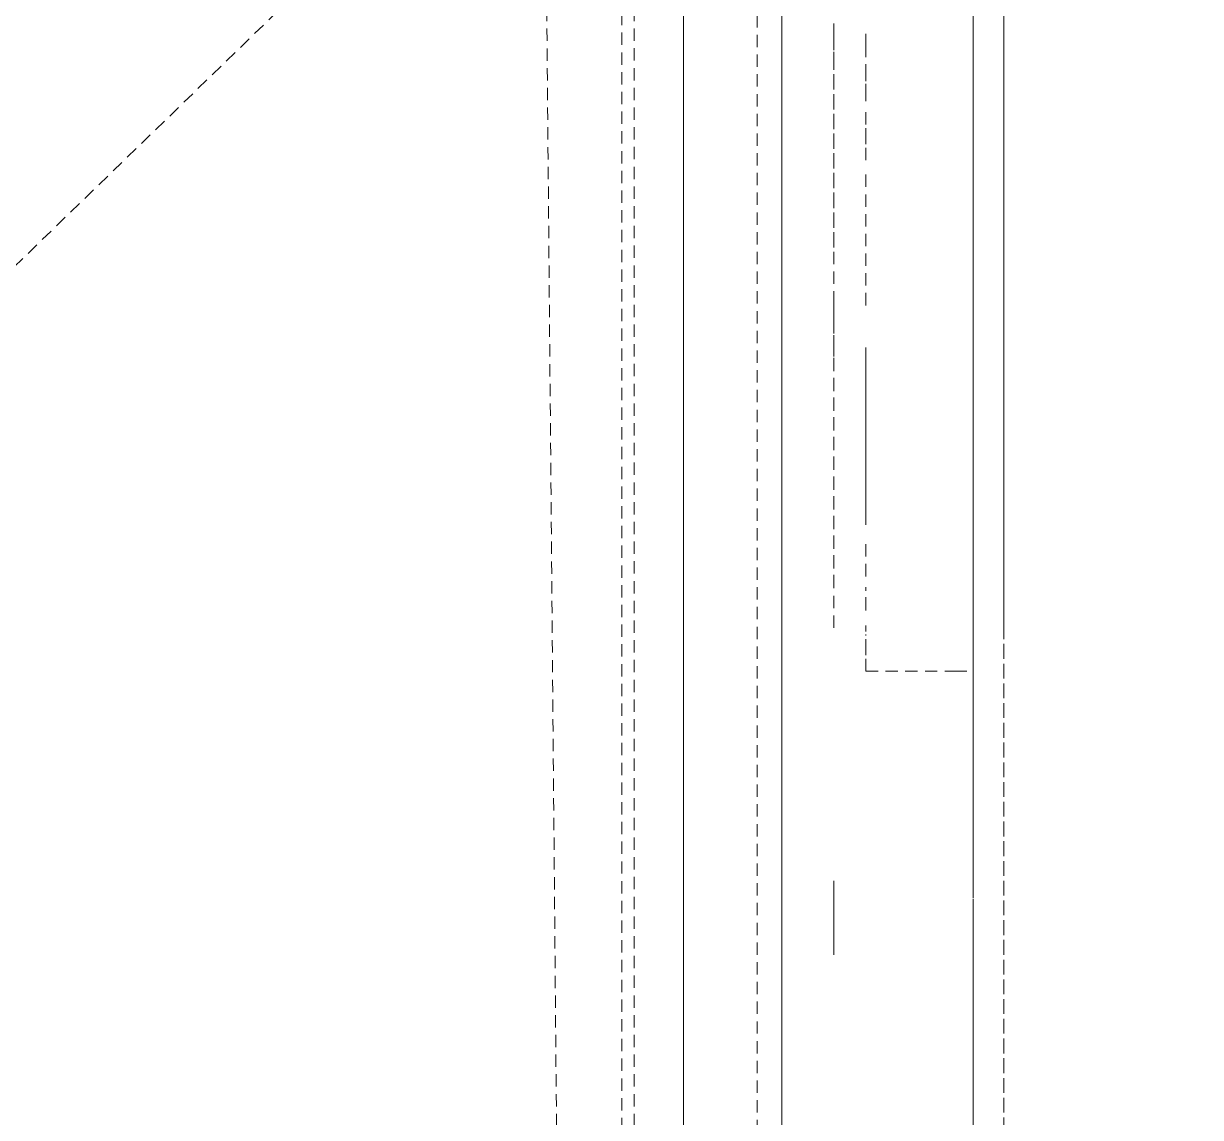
# Model space of a CAD drawing. Header units: millimetres. Extents: x -10915 to 60194, y -32941 to 46712.
# Drawn here: x 8043.6 to 8139, y 8924.4 to 9013.2 of the extents above; entities that cross this region are included whole.
import ezdxf

# ---------------------------------------------------------------- set-up
doc = ezdxf.new("R2010")
doc.units = ezdxf.units.MM
doc.linetypes.add('200_ШТРИХ_ш1п0_6_', pattern=[1.6, 1, -0.6])
doc.layers.add('Перекрытие штриховка', color=7, linetype='Continuous', lineweight=18)
doc.layers.add('Сантехника', color=7, linetype='Continuous', lineweight=18)

# ---------------------------------------------------------------- blocks, each defined once
blk = doc.blocks.new('Reece_Tap_Wolfen_Drinking-Fountain - 10 L_Stainless Steel-V82-План полов 2-го этажа')
at = {"layer": 'Сантехника', "linetype": '200_ШТРИХ_ш1п0_6_'}
for p, q in [((134, 155), (-134, 155)), ((-113.375, 124), (91.412, 124)), ((-94.499, 117.742), (91.412, 119.359)), ((61.945, -43.632), (-94.499, 117.742))]:
    blk.add_line(p, q, dxfattribs=at)
at = {"layer": 'Сантехника', "color": 251, "linetype": '200_ШТРИХ_ш1п0_6_', "true_color": 0x666666}
for p, q in [((-110, 155), (110, 155)), ((110, 155), (-110, 155)), ((120, 137), (-120, 137)), ((91.412, 129), (-113.375, 129)), ((-113.375, 129), (91.412, 129)), ((-104.106, 125), (91.412, 125)), ((-104.106, 125), (91.412, 125))]:
    blk.add_line(p, q, dxfattribs=at)
at = {"layer": 'Сантехника', "color": 253, "linetype": '200_ШТРИХ_ш1п0_6_', "true_color": 0xa3a3a3}
for p, q in [((110, 155), (-110, 155)), ((-110, 152.5), (109.924, 152.5)), ((-54.355, 141.218), (-72.514, 141.218)), ((-71.679, 141.218), (-72.514, 141.218)), ((-69.232, 141.218), (-71.679, 141.218)), ((-49.801, 141.218), (-69.232, 141.218)), ((-49.801, 141.218), (-54.355, 141.218)), ((-50.429, 141.218), (-50.514, 141.218)), ((-50.429, 141.218), (-50.514, 141.218)), ((-49.264, 141.218), (-50.429, 141.218)), ((-49.782, 141.218), (-50.429, 141.218)), ((-49.264, 141.218), (-49.782, 141.218)), ((-47.367, 141.218), (-49.264, 141.218)), ((-48.661, 141.218), (-49.264, 141.218)), ((-48.014, 141.218), (-48.661, 141.218)), ((-47.367, 141.218), (-48.014, 141.218)), ((-46.246, 141.218), (-47.367, 141.218)), ((-46.246, 141.218), (-47.367, 141.218)), ((-45.514, 141.218), (-46.246, 141.218)), ((-45.599, 141.218), (-46.246, 141.218)), ((-23.514, 141.218), (-46.228, 141.218)), ((-26.796, 141.218), (-46.228, 141.218)), ((-45.514, 141.218), (-45.599, 141.218)), ((-23.514, 141.218), (-26.796, 141.218)), ((-120, 137), (120, 137)), ((120, 137), (-120, 137)), ((-134, 135), (134, 135)), ((-134, 135), (134, 135))]:
    blk.add_line(p, q, dxfattribs=at)
at = {"layer": 'Сантехника', "color": 253, "lineweight": 9, "true_color": 0xa3a3a3}
for p, q in [((-23.514, 155), (-72.514, 155)), ((-71.679, 155), (-72.514, 155)), ((-23.514, 155), (-24.349, 155))]:
    blk.add_line(p, q, dxfattribs=at)
at = {"layer": 'Сантехника', "color": 9, "lineweight": 9, "true_color": 0xc7c7c7}
for p, q in [((-65.338, 155), (-71.679, 155)), ((-67.014, 155), (-66.367, 155)), ((-67.014, 155), (-66.367, 155)), ((-64.469, 155), (-31.56, 155)), ((-64.469, 155), (-61.449, 155)), ((-61.449, 155), (-52.932, 155)), ((-52.932, 155), (-48.014, 155)), ((-48.014, 155), (-31.56, 155)), ((-24.349, 155), (-30.69, 155)), ((-29.661, 155), (-29.014, 155)), ((-29.661, 155), (-29.014, 155)), ((-72.514, 152.5), (-71.679, 152.5)), ((-72.514, 152.5), (-71.679, 152.5)), ((-71.679, 152.5), (-60.264, 152.5)), ((-60.264, 152.5), (-49.801, 152.5)), ((-46.228, 152.5), (-41.673, 152.5)), ((-41.673, 152.5), (-35.764, 152.5)), ((-35.764, 152.5), (-24.349, 152.5)), ((-24.349, 152.5), (-23.514, 152.5)), ((-24.349, 152.5), (-23.514, 152.5))]:
    blk.add_line(p, q, dxfattribs=at)
at = {"layer": 'Сантехника', "color": 254, "lineweight": 9, "true_color": 0xdddddd}
for p, q in [((-60.264, 155), (-64.544, 155)), ((-58.091, 155), (-60.264, 155)), ((-35.764, 155), (-57.594, 155)), ((-31.484, 155), (-35.764, 155)), ((-71.679, 152.5), (-65.338, 152.5)), ((-66.367, 152.5), (-67.014, 152.5)), ((-66.367, 152.5), (-67.014, 152.5)), ((-52.932, 152.5), (-64.469, 152.5)), ((-49.8, 152.5), (-64.469, 152.5)), ((-49.8, 152.5), (-52.932, 152.5)), ((-43.097, 152.5), (-46.229, 152.5)), ((-31.56, 152.5), (-46.229, 152.5)), ((-38.514, 152.5), (-43.097, 152.5)), ((-31.56, 152.5), (-38.514, 152.5)), ((-30.69, 152.5), (-26.796, 152.5)), ((-29.014, 152.5), (-29.661, 152.5)), ((-29.014, 152.5), (-29.661, 152.5)), ((-26.796, 152.5), (-24.349, 152.5))]:
    blk.add_line(p, q, dxfattribs=at)
at = {"layer": 'Сантехника', "color": 9, "linetype": '200_ШТРИХ_ш1п0_6_', "true_color": 0xc7c7c7}
for p, q in [((-72.514, 152.5), (-71.679, 152.5)), ((-72.514, 152.5), (-69.232, 152.5)), ((-69.232, 152.5), (-49.801, 152.5)), ((-50.514, 152.5), (-45.514, 152.5)), ((-50.514, 152.5), (-50.179, 152.5)), ((-50.179, 152.5), (-45.514, 152.5)), ((-46.228, 152.5), (-41.673, 152.5)), ((-41.673, 152.5), (-35.764, 152.5)), ((-35.764, 152.5), (-23.514, 152.5)), ((-24.349, 152.5), (-23.514, 152.5)), ((109.924, 152.5), (-23.514, 152.5)), ((-23.514, 152.5), (109.924, 152.5)), ((-20, 143.804), (-20, 150.969)), ((-20, 143.804), (-23.705, 143.804)), ((-20, 143.804), (-22.979, 143.804)), ((-50.429, 141.218), (-50.514, 141.218)), ((-49.782, 141.218), (-50.514, 141.218)), ((-50.179, 141.218), (-50.429, 141.218)), ((-49.782, 141.218), (-50.179, 141.218)), ((-45.599, 141.218), (-46.246, 141.218)), ((-45.599, 141.218), (-46.246, 141.218)), ((-45.514, 141.218), (-45.599, 141.218)), ((-45.514, 141.218), (-45.599, 141.218)), ((-2.598, 141.218), (-3, 141.218)), ((2.121, 141.218), (-3, 141.218)), ((-2.121, 141.218), (-2.598, 141.218)), ((-1.5, 141.218), (-2.121, 141.218)), ((3, 141.218), (-1.5, 141.218)), ((3, 141.218), (2.121, 141.218)), ((-120, 137), (120, 137)), ((120, 137), (-120, 137))]:
    blk.add_line(p, q, dxfattribs=at)
at = {"layer": 'Сантехника', "color": 254, "linetype": '200_ШТРИХ_ш1п0_6_', "true_color": 0xeaeaea}
for p, q in [((-65.338, 152.5), (-71.679, 152.5)), ((-71.679, 152.5), (-65.338, 152.5)), ((-64.544, 152.5), (-60.264, 152.5)), ((-60.264, 152.5), (-58.091, 152.5)), ((-57.594, 152.5), (-54.355, 152.5)), ((-54.355, 152.5), (-49.801, 152.5)), ((-46.228, 152.5), (-31.484, 152.5)), ((-24.349, 152.5), (-30.69, 152.5)), ((-30.69, 152.5), (-24.349, 152.5)), ((-23.514, 152.5), (-20, 152.5)), ((-22.979, 152.5), (-20, 152.5)), ((-2.121, 152.5), (-20, 152.5)), ((-20, 151), (-20, 152.321)), ((20, 152.5), (2.121, 152.5)), ((-20, 143.804), (-20, 150.969)), ((-71.679, 143.804), (-69.793, 143.804)), ((-69.793, 143.804), (-71.679, 143.804)), ((-69.232, 143.804), (-66.231, 143.804)), ((-66.231, 143.804), (-69.232, 143.804)), ((-65.338, 143.804), (-61.427, 143.804)), ((-61.427, 143.804), (-65.338, 143.804)), ((-60.264, 143.804), (-49.663, 143.804)), ((-49.663, 143.804), (-60.264, 143.804)), ((-46.246, 143.804), (-31.853, 143.804)), ((-31.853, 143.804), (-46.246, 143.804)), ((-27.689, 143.804), (-30.69, 143.804)), ((-27.684, 143.804), (-29.629, 143.804)), ((-24.91, 143.804), (-26.796, 143.804)), ((-25.004, 143.804), (-26.783, 143.804)), ((-20, 143.804), (-23.705, 143.804)), ((-20, 143.804), (-22.979, 143.804)), ((-120, 137), (120, 137)), ((-120, 137), (120, 137))]:
    blk.add_line(p, q, dxfattribs=at)
at = {"layer": 'Сантехника', "color": 7, "linetype": '200_ШТРИХ_ш1п0_6_', "true_color": 0xfdfdfd}
for p, q in [((-65.338, 152.5), (-71.679, 152.5)), ((-71.679, 152.5), (-65.338, 152.5)), ((-65.338, 152.5), (-71.679, 152.5)), ((-71.679, 152.5), (-65.338, 152.5)), ((-65.338, 152.5), (-71.679, 152.5)), ((-71.679, 152.5), (-65.338, 152.5)), ((-65.338, 152.5), (-71.679, 152.5)), ((-71.679, 152.5), (-65.338, 152.5)), ((-65.338, 152.5), (-71.679, 152.5)), ((-71.679, 152.5), (-65.338, 152.5)), ((-65.338, 152.5), (-71.679, 152.5)), ((-71.679, 152.5), (-65.338, 152.5)), ((-65.338, 152.5), (-71.679, 152.5)), ((-71.679, 152.5), (-65.338, 152.5)), ((-65.338, 152.5), (-71.679, 152.5)), ((-71.679, 152.5), (-65.338, 152.5)), ((-65.338, 152.5), (-71.679, 152.5)), ((-71.679, 152.5), (-65.338, 152.5)), ((-65.338, 152.5), (-71.679, 152.5)), ((-71.679, 152.5), (-65.338, 152.5)), ((-65.338, 152.5), (-71.679, 152.5)), ((-71.679, 152.5), (-65.338, 152.5)), ((-65.338, 152.5), (-71.679, 152.5)), ((-71.679, 152.5), (-65.338, 152.5)), ((-65.338, 152.5), (-71.679, 152.5)), ((-71.679, 152.5), (-65.338, 152.5)), ((-65.338, 152.5), (-71.679, 152.5)), ((-71.679, 152.5), (-65.338, 152.5)), ((-65.338, 152.5), (-71.679, 152.5)), ((-71.679, 152.5), (-65.338, 152.5)), ((-65.338, 152.5), (-71.679, 152.5)), ((-71.679, 152.5), (-65.338, 152.5)), ((-65.338, 152.5), (-71.679, 152.5)), ((-71.679, 152.5), (-65.338, 152.5)), ((-65.338, 152.5), (-71.679, 152.5)), ((-71.679, 152.5), (-65.338, 152.5)), ((-65.338, 152.5), (-71.679, 152.5)), ((-71.679, 152.5), (-65.338, 152.5)), ((-65.338, 152.5), (-71.679, 152.5)), ((-71.679, 152.5), (-65.338, 152.5)), ((-65.338, 152.5), (-71.679, 152.5)), ((-71.679, 152.5), (-65.338, 152.5)), ((-65.338, 152.5), (-71.679, 152.5)), ((-58.014, 152.5), (-64.469, 152.5)), ((-64.469, 152.5), (-58.014, 152.5)), ((-58.014, 152.5), (-64.469, 152.5)), ((-64.469, 152.5), (-58.014, 152.5)), ((-58.014, 152.5), (-64.469, 152.5)), ((-64.469, 152.5), (-58.014, 152.5)), ((-58.014, 152.5), (-64.469, 152.5)), ((-64.469, 152.5), (-58.014, 152.5)), ((-58.014, 152.5), (-64.469, 152.5)), ((-64.469, 152.5), (-58.014, 152.5)), ((-58.014, 152.5), (-64.469, 152.5)), ((-64.469, 152.5), (-58.014, 152.5)), ((-58.014, 152.5), (-64.469, 152.5)), ((-64.469, 152.5), (-58.014, 152.5)), ((-58.014, 152.5), (-64.469, 152.5)), ((-64.469, 152.5), (-58.014, 152.5)), ((-58.014, 152.5), (-64.469, 152.5)), ((-64.469, 152.5), (-58.014, 152.5)), ((-58.014, 152.5), (-64.469, 152.5)), ((-64.469, 152.5), (-58.014, 152.5)), ((-58.014, 152.5), (-64.469, 152.5)), ((-64.469, 152.5), (-58.014, 152.5)), ((-58.014, 152.5), (-64.469, 152.5)), ((-64.469, 152.5), (-58.014, 152.5)), ((-58.014, 152.5), (-64.469, 152.5)), ((-64.469, 152.5), (-58.014, 152.5)), ((-58.014, 152.5), (-64.469, 152.5)), ((-64.469, 152.5), (-58.014, 152.5)), ((-58.014, 152.5), (-64.469, 152.5)), ((-64.469, 152.5), (-58.014, 152.5)), ((-58.014, 152.5), (-64.469, 152.5)), ((-64.469, 152.5), (-58.014, 152.5)), ((-58.014, 152.5), (-64.469, 152.5)), ((-64.469, 152.5), (-58.014, 152.5)), ((-58.014, 152.5), (-64.469, 152.5)), ((-64.469, 152.5), (-58.014, 152.5)), ((-58.014, 152.5), (-64.469, 152.5)), ((-64.469, 152.5), (-58.014, 152.5)), ((-58.014, 152.5), (-64.469, 152.5)), ((-64.469, 152.5), (-58.014, 152.5)), ((-58.014, 152.5), (-64.469, 152.5)), ((-64.469, 152.5), (-58.014, 152.5)), ((-58.014, 152.5), (-64.469, 152.5)), ((-64.469, 152.5), (-58.014, 152.5)), ((-58.014, 152.5), (-64.469, 152.5)), ((-49.782, 152.5), (-57.514, 152.5)), ((-57.514, 152.5), (-49.782, 152.5)), ((-49.782, 152.5), (-57.514, 152.5)), ((-57.514, 152.5), (-49.782, 152.5)), ((-49.782, 152.5), (-57.514, 152.5)), ((-57.514, 152.5), (-49.782, 152.5)), ((-49.782, 152.5), (-57.514, 152.5)), ((-57.514, 152.5), (-49.782, 152.5)), ((-49.782, 152.5), (-57.514, 152.5)), ((-57.514, 152.5), (-49.782, 152.5)), ((-49.782, 152.5), (-57.514, 152.5)), ((-57.514, 152.5), (-49.782, 152.5)), ((-49.782, 152.5), (-57.514, 152.5)), ((-57.514, 152.5), (-49.782, 152.5)), ((-49.782, 152.5), (-57.514, 152.5)), ((-57.514, 152.5), (-49.782, 152.5)), ((-49.782, 152.5), (-57.514, 152.5)), ((-57.514, 152.5), (-49.782, 152.5)), ((-49.782, 152.5), (-57.514, 152.5)), ((-57.514, 152.5), (-49.782, 152.5)), ((-49.782, 152.5), (-57.514, 152.5)), ((-57.514, 152.5), (-49.782, 152.5)), ((-49.782, 152.5), (-57.514, 152.5)), ((-57.514, 152.5), (-49.782, 152.5)), ((-49.782, 152.5), (-57.514, 152.5)), ((-57.514, 152.5), (-49.782, 152.5)), ((-49.782, 152.5), (-57.514, 152.5)), ((-57.514, 152.5), (-49.782, 152.5)), ((-49.782, 152.5), (-57.514, 152.5)), ((-57.514, 152.5), (-49.782, 152.5)), ((-49.782, 152.5), (-57.514, 152.5)), ((-57.514, 152.5), (-49.782, 152.5)), ((-49.782, 152.5), (-57.514, 152.5)), ((-57.514, 152.5), (-49.782, 152.5)), ((-49.782, 152.5), (-57.514, 152.5)), ((-57.514, 152.5), (-49.782, 152.5)), ((-49.782, 152.5), (-57.514, 152.5)), ((-57.514, 152.5), (-49.782, 152.5)), ((-49.782, 152.5), (-57.514, 152.5)), ((-57.514, 152.5), (-49.782, 152.5)), ((-49.782, 152.5), (-57.514, 152.5)), ((-57.514, 152.5), (-49.782, 152.5)), ((-49.782, 152.5), (-57.514, 152.5)), ((-57.514, 152.5), (-49.782, 152.5)), ((-49.782, 152.5), (-57.514, 152.5)), ((-31.56, 152.5), (-46.246, 152.5)), ((-46.246, 152.5), (-31.56, 152.5)), ((-31.56, 152.5), (-46.246, 152.5)), ((-46.246, 152.5), (-31.56, 152.5)), ((-31.56, 152.5), (-46.246, 152.5)), ((-46.246, 152.5), (-31.56, 152.5)), ((-31.56, 152.5), (-46.246, 152.5)), ((-46.246, 152.5), (-31.56, 152.5)), ((-31.56, 152.5), (-46.246, 152.5)), ((-46.246, 152.5), (-31.56, 152.5)), ((-31.56, 152.5), (-46.246, 152.5)), ((-46.246, 152.5), (-31.56, 152.5)), ((-31.56, 152.5), (-46.246, 152.5)), ((-46.246, 152.5), (-31.56, 152.5)), ((-31.56, 152.5), (-46.246, 152.5)), ((-46.246, 152.5), (-31.56, 152.5)), ((-31.56, 152.5), (-46.246, 152.5)), ((-46.246, 152.5), (-31.56, 152.5)), ((-31.56, 152.5), (-46.246, 152.5)), ((-46.246, 152.5), (-31.56, 152.5)), ((-31.56, 152.5), (-46.246, 152.5)), ((-46.246, 152.5), (-31.56, 152.5)), ((-31.56, 152.5), (-46.246, 152.5)), ((-46.246, 152.5), (-31.56, 152.5)), ((-31.56, 152.5), (-46.246, 152.5)), ((-46.246, 152.5), (-31.56, 152.5)), ((-31.56, 152.5), (-46.246, 152.5)), ((-46.246, 152.5), (-31.56, 152.5)), ((-31.56, 152.5), (-46.246, 152.5)), ((-46.246, 152.5), (-31.56, 152.5)), ((-31.56, 152.5), (-46.246, 152.5)), ((-46.246, 152.5), (-31.56, 152.5)), ((-31.56, 152.5), (-46.246, 152.5)), ((-46.246, 152.5), (-31.56, 152.5)), ((-31.56, 152.5), (-46.246, 152.5)), ((-46.246, 152.5), (-31.56, 152.5)), ((-31.56, 152.5), (-46.246, 152.5)), ((-46.246, 152.5), (-31.56, 152.5)), ((-31.56, 152.5), (-46.246, 152.5)), ((-46.246, 152.5), (-31.56, 152.5)), ((-31.56, 152.5), (-46.246, 152.5)), ((-46.246, 152.5), (-31.56, 152.5)), ((-31.56, 152.5), (-46.246, 152.5)), ((-46.246, 152.5), (-31.56, 152.5)), ((-31.56, 152.5), (-46.246, 152.5)), ((-24.349, 152.5), (-30.69, 152.5)), ((-30.69, 152.5), (-24.349, 152.5)), ((-24.349, 152.5), (-30.69, 152.5)), ((-30.69, 152.5), (-24.349, 152.5)), ((-30.69, 152.5), (-24.349, 152.5)), ((-30.69, 152.5), (-24.349, 152.5)), ((-30.69, 152.5), (-24.349, 152.5)), ((-30.69, 152.5), (-24.349, 152.5)), ((-30.69, 152.5), (-24.349, 152.5)), ((-30.69, 152.5), (-24.349, 152.5)), ((-30.69, 152.5), (-24.349, 152.5)), ((-30.69, 152.5), (-24.349, 152.5)), ((-30.69, 152.5), (-24.349, 152.5)), ((-30.69, 152.5), (-24.349, 152.5)), ((-30.69, 152.5), (-24.349, 152.5)), ((-30.69, 152.5), (-24.349, 152.5)), ((-30.69, 152.5), (-24.349, 152.5)), ((-30.69, 152.5), (-24.349, 152.5)), ((-30.69, 152.5), (-24.349, 152.5)), ((-30.69, 152.5), (-24.349, 152.5)), ((-30.69, 152.5), (-24.349, 152.5)), ((-30.69, 152.5), (-24.349, 152.5)), ((-30.69, 152.5), (-24.349, 152.5)), ((-29.629, 152.5), (-27.258, 152.5)), ((-29.629, 152.5), (-27.258, 152.5)), ((-29.629, 152.5), (-27.258, 152.5)), ((-29.629, 152.5), (-27.258, 152.5)), ((-29.629, 152.5), (-27.258, 152.5)), ((-29.629, 152.5), (-27.258, 152.5)), ((-29.629, 152.5), (-27.258, 152.5)), ((-29.629, 152.5), (-27.258, 152.5)), ((-29.629, 152.5), (-27.258, 152.5)), ((-29.629, 152.5), (-27.258, 152.5)), ((-29.629, 152.5), (-27.258, 152.5)), ((-29.629, 152.5), (-27.258, 152.5)), ((-29.629, 152.5), (-27.258, 152.5)), ((-29.629, 152.5), (-27.258, 152.5)), ((-29.629, 152.5), (-27.258, 152.5)), ((-29.629, 152.5), (-27.258, 152.5)), ((-29.629, 152.5), (-27.258, 152.5)), ((-29.629, 152.5), (-27.258, 152.5)), ((-29.629, 152.5), (-27.258, 152.5)), ((-29.629, 152.5), (-27.258, 152.5)), ((-26.783, 152.5), (-25.004, 152.5)), ((-26.783, 152.5), (-25.004, 152.5)), ((-26.783, 152.5), (-25.004, 152.5)), ((-26.783, 152.5), (-25.004, 152.5)), ((-26.783, 152.5), (-25.004, 152.5)), ((-26.783, 152.5), (-25.004, 152.5)), ((-26.783, 152.5), (-25.004, 152.5)), ((-26.783, 152.5), (-25.004, 152.5)), ((-26.783, 152.5), (-25.004, 152.5)), ((-26.783, 152.5), (-25.004, 152.5)), ((-26.783, 152.5), (-25.004, 152.5)), ((-26.783, 152.5), (-25.004, 152.5)), ((-26.783, 152.5), (-25.004, 152.5)), ((-26.783, 152.5), (-25.004, 152.5)), ((-26.783, 152.5), (-25.004, 152.5)), ((-26.783, 152.5), (-25.004, 152.5)), ((-26.783, 152.5), (-25.004, 152.5)), ((-26.783, 152.5), (-25.004, 152.5)), ((-26.783, 152.5), (-25.004, 152.5)), ((-26.783, 152.5), (-25.004, 152.5)), ((-20, 152.5), (-23.514, 152.5)), ((-23.514, 152.5), (-20, 152.5)), ((-20, 152.5), (-23.514, 152.5)), ((-23.514, 152.5), (-20, 152.5)), ((-23.514, 152.5), (-20, 152.5)), ((-23.514, 152.5), (-20, 152.5)), ((-23.514, 152.5), (-20, 152.5)), ((-23.514, 152.5), (-20, 152.5)), ((-23.514, 152.5), (-20, 152.5)), ((-23.514, 152.5), (-20, 152.5)), ((-23.514, 152.5), (-20, 152.5)), ((-23.514, 152.5), (-20, 152.5)), ((-23.514, 152.5), (-20, 152.5)), ((-23.514, 152.5), (-20, 152.5)), ((-23.514, 152.5), (-20, 152.5)), ((-23.514, 152.5), (-20, 152.5)), ((-23.514, 152.5), (-20, 152.5)), ((-23.514, 152.5), (-20, 152.5)), ((-23.514, 152.5), (-20, 152.5)), ((-23.514, 152.5), (-20, 152.5)), ((-23.514, 152.5), (-20, 152.5)), ((-22.979, 152.5), (-20, 152.5)), ((-22.979, 152.5), (-20, 152.5)), ((-22.979, 152.5), (-20, 152.5)), ((-22.979, 152.5), (-20, 152.5)), ((-22.979, 152.5), (-20, 152.5)), ((-22.979, 152.5), (-20, 152.5)), ((-22.979, 152.5), (-21.283, 152.5)), ((-22.979, 152.5), (-21.283, 152.5)), ((-22.979, 152.5), (-20, 152.5)), ((-22.979, 152.5), (-20, 152.5)), ((-22.979, 152.5), (-20, 152.5)), ((-22.979, 152.5), (-20, 152.5)), ((-22.979, 152.5), (-21.283, 152.5)), ((-22.979, 152.5), (-20, 152.5)), ((-22.979, 152.5), (-20, 152.5)), ((-22.979, 152.5), (-20, 152.5)), ((-22.979, 152.5), (-20, 152.5)), ((-22.979, 152.5), (-21.283, 152.5)), ((-21.283, 152.5), (-20, 152.5)), ((-21.283, 152.5), (-20, 152.5)), ((-21.283, 152.5), (-20, 152.5)), ((-21.283, 152.5), (-20, 152.5)), ((-20, 151), (-20, 152.321)), ((-20, 151), (-20, 152.321)), ((-20, 151), (-20, 152.321)), ((-20, 151), (-20, 152.321)), ((-20, 151), (-20, 152.321)), ((-20, 151), (-20, 152.321)), ((-20, 151), (-20, 152.321)), ((-20, 151), (-20, 152.321)), ((-20, 151), (-20, 152.321)), ((-20, 151), (-20, 152.321)), ((-20, 151), (-20, 152.321)), ((-20, 151), (-20, 152.321)), ((-20, 151), (-20, 152.321)), ((-20, 151), (-20, 152.321)), ((-20, 151), (-20, 152.321)), ((-20, 151), (-20, 152.321)), ((-20, 151), (-20, 152.321)), ((-20, 151), (-20, 152.321)), ((-20, 143.804), (-20, 150.969)), ((-20, 143.804), (-20, 150.969)), ((-20, 143.804), (-20, 150.969)), ((-20, 143.804), (-20, 150.969)), ((-20, 143.804), (-20, 150.969)), ((-20, 143.804), (-20, 150.969)), ((-20, 143.804), (-20, 150.969)), ((-20, 143.804), (-20, 150.969)), ((-20, 143.804), (-20, 150.969)), ((-20, 143.804), (-20, 150.969)), ((-20, 143.804), (-20, 150.969)), ((-20, 143.804), (-20, 150.969)), ((-20, 143.804), (-20, 150.969)), ((-20, 143.804), (-20, 150.969)), ((-20, 143.804), (-20, 150.969)), ((-20, 143.804), (-20, 150.969)), ((-20, 143.804), (-20, 150.969)), ((-71.679, 143.804), (-69.793, 143.804)), ((-69.793, 143.804), (-71.679, 143.804)), ((-71.679, 143.804), (-69.793, 143.804)), ((-69.793, 143.804), (-71.679, 143.804)), ((-71.679, 143.804), (-69.793, 143.804)), ((-69.793, 143.804), (-71.679, 143.804)), ((-71.679, 143.804), (-69.793, 143.804)), ((-69.793, 143.804), (-71.679, 143.804)), ((-71.679, 143.804), (-69.793, 143.804)), ((-69.793, 143.804), (-71.679, 143.804)), ((-71.679, 143.804), (-69.793, 143.804)), ((-69.793, 143.804), (-71.679, 143.804)), ((-71.679, 143.804), (-69.793, 143.804)), ((-69.793, 143.804), (-71.679, 143.804)), ((-71.679, 143.804), (-69.793, 143.804)), ((-69.793, 143.804), (-71.679, 143.804)), ((-71.679, 143.804), (-69.793, 143.804)), ((-69.793, 143.804), (-71.679, 143.804)), ((-71.679, 143.804), (-69.793, 143.804)), ((-69.793, 143.804), (-71.679, 143.804)), ((-71.679, 143.804), (-69.793, 143.804)), ((-69.793, 143.804), (-71.679, 143.804)), ((-71.679, 143.804), (-69.793, 143.804)), ((-69.793, 143.804), (-71.679, 143.804)), ((-71.679, 143.804), (-69.793, 143.804)), ((-69.793, 143.804), (-71.679, 143.804)), ((-71.679, 143.804), (-69.793, 143.804)), ((-69.793, 143.804), (-71.679, 143.804)), ((-71.679, 143.804), (-69.793, 143.804)), ((-69.793, 143.804), (-71.679, 143.804)), ((-71.679, 143.804), (-69.793, 143.804)), ((-69.793, 143.804), (-71.679, 143.804)), ((-71.679, 143.804), (-69.793, 143.804)), ((-69.793, 143.804), (-71.679, 143.804)), ((-71.679, 143.804), (-69.793, 143.804)), ((-69.793, 143.804), (-71.679, 143.804)), ((-69.232, 143.804), (-66.231, 143.804)), ((-66.231, 143.804), (-69.232, 143.804)), ((-69.232, 143.804), (-66.231, 143.804)), ((-66.231, 143.804), (-69.232, 143.804)), ((-69.232, 143.804), (-66.231, 143.804)), ((-66.231, 143.804), (-69.232, 143.804)), ((-69.232, 143.804), (-66.231, 143.804)), ((-66.231, 143.804), (-69.232, 143.804)), ((-69.232, 143.804), (-66.231, 143.804)), ((-66.231, 143.804), (-69.232, 143.804)), ((-69.232, 143.804), (-66.231, 143.804)), ((-66.231, 143.804), (-69.232, 143.804)), ((-69.232, 143.804), (-66.231, 143.804)), ((-66.231, 143.804), (-69.232, 143.804)), ((-69.232, 143.804), (-66.231, 143.804)), ((-66.231, 143.804), (-69.232, 143.804)), ((-69.232, 143.804), (-66.231, 143.804)), ((-66.231, 143.804), (-69.232, 143.804)), ((-69.232, 143.804), (-66.231, 143.804)), ((-66.231, 143.804), (-69.232, 143.804)), ((-69.232, 143.804), (-66.231, 143.804)), ((-66.231, 143.804), (-69.232, 143.804)), ((-69.232, 143.804), (-66.231, 143.804)), ((-66.231, 143.804), (-69.232, 143.804)), ((-69.232, 143.804), (-66.231, 143.804)), ((-66.231, 143.804), (-69.232, 143.804)), ((-69.232, 143.804), (-66.231, 143.804)), ((-66.231, 143.804), (-69.232, 143.804)), ((-69.232, 143.804), (-66.231, 143.804)), ((-66.231, 143.804), (-69.232, 143.804)), ((-69.232, 143.804), (-66.231, 143.804)), ((-66.231, 143.804), (-69.232, 143.804)), ((-69.232, 143.804), (-66.231, 143.804)), ((-66.231, 143.804), (-69.232, 143.804)), ((-69.232, 143.804), (-66.231, 143.804)), ((-66.231, 143.804), (-69.232, 143.804)), ((-65.338, 143.804), (-61.427, 143.804)), ((-61.427, 143.804), (-65.338, 143.804)), ((-65.338, 143.804), (-61.427, 143.804)), ((-61.427, 143.804), (-65.338, 143.804)), ((-65.338, 143.804), (-61.427, 143.804)), ((-61.427, 143.804), (-65.338, 143.804)), ((-65.338, 143.804), (-61.427, 143.804)), ((-61.427, 143.804), (-65.338, 143.804)), ((-65.338, 143.804), (-61.427, 143.804)), ((-61.427, 143.804), (-65.338, 143.804)), ((-65.338, 143.804), (-61.427, 143.804)), ((-61.427, 143.804), (-65.338, 143.804)), ((-65.338, 143.804), (-61.427, 143.804)), ((-61.427, 143.804), (-65.338, 143.804)), ((-65.338, 143.804), (-61.427, 143.804)), ((-61.427, 143.804), (-65.338, 143.804)), ((-65.338, 143.804), (-61.427, 143.804)), ((-61.427, 143.804), (-65.338, 143.804)), ((-65.338, 143.804), (-61.427, 143.804)), ((-61.427, 143.804), (-65.338, 143.804)), ((-65.338, 143.804), (-61.427, 143.804)), ((-61.427, 143.804), (-65.338, 143.804)), ((-65.338, 143.804), (-61.427, 143.804)), ((-61.427, 143.804), (-65.338, 143.804)), ((-65.338, 143.804), (-61.427, 143.804)), ((-61.427, 143.804), (-65.338, 143.804)), ((-65.338, 143.804), (-61.427, 143.804)), ((-61.427, 143.804), (-65.338, 143.804)), ((-65.338, 143.804), (-61.427, 143.804)), ((-61.427, 143.804), (-65.338, 143.804)), ((-65.338, 143.804), (-61.427, 143.804)), ((-61.427, 143.804), (-65.338, 143.804)), ((-65.338, 143.804), (-61.427, 143.804)), ((-61.427, 143.804), (-65.338, 143.804)), ((-65.338, 143.804), (-61.427, 143.804)), ((-61.427, 143.804), (-65.338, 143.804)), ((-60.264, 143.804), (-49.663, 143.804)), ((-49.663, 143.804), (-60.264, 143.804)), ((-60.264, 143.804), (-49.663, 143.804)), ((-49.663, 143.804), (-60.264, 143.804)), ((-60.264, 143.804), (-49.663, 143.804)), ((-49.663, 143.804), (-60.264, 143.804)), ((-60.264, 143.804), (-49.663, 143.804)), ((-49.663, 143.804), (-60.264, 143.804)), ((-60.264, 143.804), (-49.663, 143.804)), ((-49.663, 143.804), (-60.264, 143.804)), ((-60.264, 143.804), (-49.663, 143.804)), ((-49.663, 143.804), (-60.264, 143.804)), ((-60.264, 143.804), (-49.663, 143.804)), ((-49.663, 143.804), (-60.264, 143.804)), ((-60.264, 143.804), (-49.663, 143.804)), ((-49.663, 143.804), (-60.264, 143.804)), ((-60.264, 143.804), (-49.663, 143.804)), ((-49.663, 143.804), (-60.264, 143.804)), ((-60.264, 143.804), (-49.663, 143.804)), ((-49.663, 143.804), (-60.264, 143.804)), ((-60.264, 143.804), (-49.663, 143.804)), ((-49.663, 143.804), (-60.264, 143.804)), ((-60.264, 143.804), (-49.663, 143.804)), ((-49.663, 143.804), (-60.264, 143.804)), ((-60.264, 143.804), (-49.663, 143.804)), ((-49.663, 143.804), (-60.264, 143.804)), ((-60.264, 143.804), (-49.663, 143.804)), ((-49.663, 143.804), (-60.264, 143.804)), ((-60.264, 143.804), (-49.663, 143.804)), ((-49.663, 143.804), (-60.264, 143.804)), ((-60.264, 143.804), (-49.663, 143.804)), ((-49.663, 143.804), (-60.264, 143.804)), ((-60.264, 143.804), (-49.663, 143.804)), ((-49.663, 143.804), (-60.264, 143.804)), ((-60.264, 143.804), (-49.663, 143.804)), ((-49.663, 143.804), (-60.264, 143.804)), ((-46.246, 143.804), (-31.853, 143.804)), ((-31.853, 143.804), (-46.246, 143.804)), ((-46.246, 143.804), (-31.853, 143.804)), ((-31.853, 143.804), (-46.246, 143.804)), ((-46.246, 143.804), (-31.853, 143.804)), ((-31.853, 143.804), (-46.246, 143.804)), ((-46.246, 143.804), (-31.853, 143.804)), ((-31.853, 143.804), (-46.246, 143.804)), ((-46.246, 143.804), (-31.853, 143.804)), ((-31.853, 143.804), (-46.246, 143.804)), ((-46.246, 143.804), (-31.853, 143.804)), ((-31.853, 143.804), (-46.246, 143.804)), ((-46.246, 143.804), (-31.853, 143.804)), ((-31.853, 143.804), (-46.246, 143.804)), ((-46.246, 143.804), (-31.853, 143.804)), ((-31.853, 143.804), (-46.246, 143.804)), ((-46.246, 143.804), (-31.853, 143.804)), ((-31.853, 143.804), (-46.246, 143.804)), ((-46.246, 143.804), (-31.853, 143.804)), ((-31.853, 143.804), (-46.246, 143.804)), ((-46.246, 143.804), (-31.853, 143.804)), ((-31.853, 143.804), (-46.246, 143.804)), ((-46.246, 143.804), (-31.853, 143.804)), ((-31.853, 143.804), (-46.246, 143.804)), ((-46.246, 143.804), (-31.853, 143.804)), ((-31.853, 143.804), (-46.246, 143.804)), ((-46.246, 143.804), (-31.853, 143.804)), ((-31.853, 143.804), (-46.246, 143.804)), ((-46.246, 143.804), (-31.853, 143.804)), ((-31.853, 143.804), (-46.246, 143.804)), ((-46.246, 143.804), (-31.853, 143.804)), ((-31.853, 143.804), (-46.246, 143.804)), ((-46.246, 143.804), (-31.853, 143.804)), ((-31.853, 143.804), (-46.246, 143.804)), ((-46.246, 143.804), (-31.853, 143.804)), ((-31.853, 143.804), (-46.246, 143.804)), ((-27.689, 143.804), (-30.69, 143.804)), ((-27.689, 143.804), (-30.69, 143.804)), ((-27.689, 143.804), (-30.69, 143.804)), ((-27.689, 143.804), (-30.69, 143.804)), ((-27.689, 143.804), (-30.69, 143.804)), ((-27.689, 143.804), (-30.69, 143.804)), ((-27.689, 143.804), (-30.69, 143.804)), ((-27.689, 143.804), (-30.69, 143.804)), ((-27.689, 143.804), (-30.69, 143.804)), ((-27.689, 143.804), (-30.69, 143.804)), ((-27.689, 143.804), (-30.69, 143.804)), ((-27.689, 143.804), (-30.69, 143.804)), ((-27.689, 143.804), (-30.69, 143.804)), ((-27.689, 143.804), (-30.69, 143.804)), ((-27.689, 143.804), (-30.69, 143.804)), ((-27.689, 143.804), (-30.69, 143.804)), ((-27.689, 143.804), (-30.69, 143.804)), ((-27.689, 143.804), (-30.69, 143.804)), ((-27.684, 143.804), (-29.629, 143.804)), ((-27.684, 143.804), (-29.629, 143.804)), ((-27.684, 143.804), (-29.629, 143.804)), ((-27.684, 143.804), (-29.629, 143.804)), ((-27.684, 143.804), (-29.629, 143.804)), ((-27.684, 143.804), (-29.629, 143.804)), ((-27.684, 143.804), (-29.629, 143.804)), ((-27.684, 143.804), (-29.629, 143.804)), ((-27.684, 143.804), (-29.629, 143.804)), ((-27.684, 143.804), (-29.629, 143.804)), ((-27.684, 143.804), (-29.629, 143.804)), ((-27.684, 143.804), (-29.629, 143.804)), ((-27.684, 143.804), (-29.629, 143.804)), ((-27.684, 143.804), (-29.629, 143.804)), ((-27.684, 143.804), (-29.629, 143.804)), ((-27.684, 143.804), (-29.629, 143.804)), ((-27.684, 143.804), (-29.629, 143.804)), ((-27.684, 143.804), (-29.629, 143.804)), ((-24.91, 143.804), (-26.796, 143.804)), ((-24.91, 143.804), (-26.796, 143.804)), ((-24.91, 143.804), (-26.796, 143.804)), ((-24.91, 143.804), (-26.796, 143.804)), ((-24.91, 143.804), (-26.796, 143.804)), ((-24.91, 143.804), (-26.796, 143.804)), ((-24.91, 143.804), (-26.796, 143.804)), ((-24.91, 143.804), (-26.796, 143.804)), ((-24.91, 143.804), (-26.796, 143.804)), ((-24.91, 143.804), (-26.796, 143.804)), ((-24.91, 143.804), (-26.796, 143.804)), ((-24.91, 143.804), (-26.796, 143.804)), ((-24.91, 143.804), (-26.796, 143.804)), ((-24.91, 143.804), (-26.796, 143.804)), ((-24.91, 143.804), (-26.796, 143.804)), ((-24.91, 143.804), (-26.796, 143.804)), ((-24.91, 143.804), (-26.796, 143.804)), ((-24.91, 143.804), (-26.796, 143.804)), ((-25.004, 143.804), (-26.783, 143.804)), ((-25.004, 143.804), (-26.783, 143.804)), ((-25.004, 143.804), (-26.783, 143.804)), ((-25.004, 143.804), (-26.783, 143.804)), ((-25.004, 143.804), (-26.783, 143.804)), ((-25.004, 143.804), (-26.783, 143.804)), ((-25.004, 143.804), (-26.783, 143.804)), ((-25.004, 143.804), (-26.783, 143.804)), ((-25.004, 143.804), (-26.783, 143.804)), ((-25.004, 143.804), (-26.783, 143.804)), ((-25.004, 143.804), (-26.783, 143.804)), ((-25.004, 143.804), (-26.783, 143.804)), ((-25.004, 143.804), (-26.783, 143.804)), ((-25.004, 143.804), (-26.783, 143.804)), ((-25.004, 143.804), (-26.783, 143.804)), ((-25.004, 143.804), (-26.783, 143.804)), ((-25.004, 143.804), (-26.783, 143.804)), ((-25.004, 143.804), (-26.783, 143.804)), ((-20, 143.804), (-23.705, 143.804)), ((-20, 143.804), (-23.705, 143.804)), ((-20, 143.804), (-23.705, 143.804)), ((-20, 143.804), (-23.705, 143.804)), ((-20, 143.804), (-23.705, 143.804)), ((-20, 143.804), (-23.705, 143.804)), ((-20, 143.804), (-23.705, 143.804)), ((-20, 143.804), (-23.705, 143.804)), ((-20, 143.804), (-23.705, 143.804)), ((-20, 143.804), (-23.705, 143.804)), ((-20, 143.804), (-23.705, 143.804)), ((-20, 143.804), (-23.705, 143.804)), ((-20, 143.804), (-23.705, 143.804)), ((-20, 143.804), (-23.705, 143.804)), ((-20, 143.804), (-23.705, 143.804)), ((-20, 143.804), (-23.705, 143.804)), ((-20, 143.804), (-23.705, 143.804)), ((-20, 143.804), (-22.979, 143.804)), ((-20, 143.804), (-22.979, 143.804)), ((-20, 143.804), (-22.979, 143.804)), ((-20, 143.804), (-22.979, 143.804)), ((-21.283, 143.804), (-22.979, 143.804)), ((-20, 143.804), (-22.979, 143.804)), ((-20, 143.804), (-22.979, 143.804)), ((-20, 143.804), (-22.979, 143.804)), ((-20, 143.804), (-22.979, 143.804)), ((-20, 143.804), (-22.979, 143.804)), ((-20, 143.804), (-22.979, 143.804)), ((-20, 143.804), (-22.979, 143.804)), ((-21.283, 143.804), (-22.979, 143.804)), ((-20, 143.804), (-22.979, 143.804)), ((-20, 143.804), (-22.979, 143.804)), ((-20, 143.804), (-22.979, 143.804)), ((-20, 143.804), (-22.979, 143.804)), ((-20, 143.804), (-21.283, 143.804)), ((-20, 143.804), (-21.283, 143.804))]:
    blk.add_line(p, q, dxfattribs=at)
at = {"layer": 'Сантехника', "color": 254, "linetype": '200_ШТРИХ_ш1п0_6_', "true_color": 0xdddddd}
for p, q in [((-71.679, 152.5), (-65.338, 152.5)), ((-30.69, 152.5), (-24.349, 152.5)), ((-23.514, 152.5), (-20, 152.5)), ((-22.979, 152.5), (-20, 152.5)), ((-2.121, 152.5), (-20, 152.5)), ((-20, 152.5), (-2.121, 152.5)), ((-20, 151), (-20, 152.321)), ((-3, 152.5), (-0.776, 152.5)), ((-3, 152.5), (-2.598, 152.5)), ((-2.598, 152.5), (-1.5, 152.5)), ((-1.5, 152.5), (0.776, 152.5)), ((-0.776, 152.5), (3, 152.5)), ((0.776, 152.5), (2.121, 152.5)), ((20, 152.5), (2.121, 152.5)), ((2.121, 152.5), (20, 152.5)), ((2.121, 152.5), (2.898, 152.5)), ((2.898, 152.5), (3, 152.5)), ((-20, 143.804), (-20, 150.969)), ((-71.679, 143.804), (-69.793, 143.804)), ((-69.793, 143.804), (-71.679, 143.804)), ((-69.232, 143.804), (-66.231, 143.804)), ((-66.231, 143.804), (-69.232, 143.804)), ((-65.338, 143.804), (-61.427, 143.804)), ((-61.427, 143.804), (-65.338, 143.804)), ((-60.264, 143.804), (-49.663, 143.804)), ((-49.663, 143.804), (-60.264, 143.804)), ((-46.246, 143.804), (-31.853, 143.804)), ((-31.853, 143.804), (-46.246, 143.804)), ((-27.689, 143.804), (-30.69, 143.804)), ((-27.684, 143.804), (-29.629, 143.804)), ((-24.91, 143.804), (-26.796, 143.804)), ((-25.004, 143.804), (-26.783, 143.804)), ((-20, 143.804), (-23.705, 143.804)), ((-21.283, 143.804), (-22.979, 143.804)), ((-20, 143.804), (-21.283, 143.804)), ((-49.264, 141.218), (-49.782, 141.218)), ((-49.264, 141.218), (-49.782, 141.218)), ((-48.661, 141.218), (-49.264, 141.218)), ((-47.367, 141.218), (-49.264, 141.218)), ((-48.014, 141.218), (-48.661, 141.218)), ((-46.246, 141.218), (-48.014, 141.218)), ((-46.246, 141.218), (-47.367, 141.218)), ((120, 137), (-120, 137))]:
    blk.add_line(p, q, dxfattribs=at)
at = {"layer": 'Сантехника', "color": 7, "linetype": '200_ШТРИХ_ш1п0_6_', "true_color": 0xfcfcfc}
for p, q in [((-71.679, 152.5), (-65.338, 152.5)), ((-65.338, 152.5), (-71.679, 152.5)), ((-64.469, 152.5), (-58.014, 152.5)), ((-58.014, 152.5), (-64.469, 152.5)), ((-57.514, 152.5), (-49.782, 152.5)), ((-49.782, 152.5), (-57.514, 152.5)), ((-46.246, 152.5), (-31.56, 152.5)), ((-31.56, 152.5), (-46.246, 152.5)), ((-30.69, 152.5), (-24.349, 152.5)), ((-29.629, 152.5), (-27.258, 152.5)), ((-26.783, 152.5), (-25.004, 152.5)), ((-23.514, 152.5), (-20, 152.5)), ((-22.979, 152.5), (-21.283, 152.5)), ((-21.283, 152.5), (-20, 152.5)), ((-20, 151), (-20, 152.321)), ((-20, 143.804), (-20, 150.969)), ((-71.679, 143.804), (-69.793, 143.804)), ((-69.793, 143.804), (-71.679, 143.804)), ((-69.232, 143.804), (-66.231, 143.804)), ((-66.231, 143.804), (-69.232, 143.804)), ((-65.338, 143.804), (-61.427, 143.804)), ((-61.427, 143.804), (-65.338, 143.804)), ((-60.264, 143.804), (-49.663, 143.804)), ((-49.663, 143.804), (-60.264, 143.804)), ((-46.246, 143.804), (-31.853, 143.804)), ((-31.853, 143.804), (-46.246, 143.804)), ((-27.689, 143.804), (-30.69, 143.804)), ((-27.684, 143.804), (-29.629, 143.804)), ((-24.91, 143.804), (-26.796, 143.804)), ((-25.004, 143.804), (-26.783, 143.804)), ((-20, 143.804), (-23.705, 143.804)), ((-20, 143.804), (-22.979, 143.804))]:
    blk.add_line(p, q, dxfattribs=at)
at = {"layer": 'Сантехника', "color": 7, "linetype": '200_ШТРИХ_ш1п0_6_', "true_color": 0xfafafa}
for p, q in [((-71.679, 152.5), (-65.338, 152.5)), ((-65.338, 152.5), (-71.679, 152.5)), ((-64.469, 152.5), (-58.014, 152.5)), ((-58.014, 152.5), (-64.469, 152.5)), ((-57.514, 152.5), (-49.782, 152.5)), ((-49.782, 152.5), (-57.514, 152.5)), ((-48.661, 152.5), (-47.367, 152.5)), ((-48.661, 152.5), (-47.367, 152.5)), ((-46.246, 152.5), (-31.56, 152.5)), ((-31.56, 152.5), (-46.246, 152.5)), ((-30.69, 152.5), (-24.349, 152.5)), ((-29.629, 152.5), (-27.258, 152.5)), ((-26.783, 152.5), (-25.004, 152.5)), ((-23.514, 152.5), (-20, 152.5)), ((-22.979, 152.5), (-20, 152.5)), ((-20, 151), (-20, 152.321)), ((-20, 143.804), (-20, 150.969)), ((-71.679, 143.804), (-69.793, 143.804)), ((-69.793, 143.804), (-71.679, 143.804)), ((-69.232, 143.804), (-66.231, 143.804)), ((-66.231, 143.804), (-69.232, 143.804)), ((-65.338, 143.804), (-61.427, 143.804)), ((-61.427, 143.804), (-65.338, 143.804)), ((-60.264, 143.804), (-49.663, 143.804)), ((-49.663, 143.804), (-60.264, 143.804)), ((-46.246, 143.804), (-31.853, 143.804)), ((-31.853, 143.804), (-46.246, 143.804)), ((-27.689, 143.804), (-30.69, 143.804)), ((-27.684, 143.804), (-29.629, 143.804)), ((-24.91, 143.804), (-26.796, 143.804)), ((-25.004, 143.804), (-26.783, 143.804)), ((-20, 143.804), (-23.705, 143.804)), ((-20, 143.804), (-22.979, 143.804))]:
    blk.add_line(p, q, dxfattribs=at)
at = {"layer": 'Сантехника', "color": 7, "linetype": '200_ШТРИХ_ш1п0_6_', "true_color": 0xf7f7f7}
for p, q in [((-71.679, 152.5), (-65.338, 152.5)), ((-65.338, 152.5), (-71.679, 152.5)), ((-64.469, 152.5), (-58.014, 152.5)), ((-58.014, 152.5), (-64.469, 152.5)), ((-57.514, 152.5), (-49.782, 152.5)), ((-49.782, 152.5), (-57.514, 152.5)), ((-49.782, 152.5), (-49.264, 152.5)), ((-49.782, 152.5), (-49.264, 152.5)), ((-49.264, 152.5), (-48.661, 152.5)), ((-49.264, 152.5), (-48.661, 152.5)), ((-47.367, 152.5), (-46.246, 152.5)), ((-47.367, 152.5), (-46.246, 152.5)), ((-46.246, 152.5), (-31.56, 152.5)), ((-31.56, 152.5), (-46.246, 152.5)), ((-30.69, 152.5), (-24.349, 152.5)), ((-29.629, 152.5), (-27.258, 152.5)), ((-26.783, 152.5), (-25.004, 152.5)), ((-23.514, 152.5), (-20, 152.5)), ((-22.979, 152.5), (-21.283, 152.5)), ((-21.283, 152.5), (-20, 152.5)), ((-20, 151), (-20, 152.321)), ((-20, 143.804), (-20, 150.969)), ((-71.679, 143.804), (-69.793, 143.804)), ((-69.793, 143.804), (-71.679, 143.804)), ((-69.232, 143.804), (-66.231, 143.804)), ((-66.231, 143.804), (-69.232, 143.804)), ((-65.338, 143.804), (-61.427, 143.804)), ((-61.427, 143.804), (-65.338, 143.804)), ((-60.264, 143.804), (-49.663, 143.804)), ((-49.663, 143.804), (-60.264, 143.804)), ((-46.246, 143.804), (-31.853, 143.804)), ((-31.853, 143.804), (-46.246, 143.804)), ((-27.689, 143.804), (-30.69, 143.804)), ((-27.684, 143.804), (-29.629, 143.804)), ((-24.91, 143.804), (-26.796, 143.804)), ((-25.004, 143.804), (-26.783, 143.804)), ((-20, 143.804), (-23.705, 143.804)), ((-21.283, 143.804), (-22.979, 143.804)), ((-20, 143.804), (-21.283, 143.804))]:
    blk.add_line(p, q, dxfattribs=at)
at = {"layer": 'Сантехника', "color": 7, "linetype": '200_ШТРИХ_ш1п0_6_', "true_color": 0xf2f2f2}
for p, q in [((-71.679, 152.5), (-65.338, 152.5)), ((-65.338, 152.5), (-71.679, 152.5)), ((-58.014, 152.5), (-64.469, 152.5)), ((-64.469, 152.5), (-58.014, 152.5)), ((-49.782, 152.5), (-57.514, 152.5)), ((-57.514, 152.5), (-49.782, 152.5)), ((-50.514, 152.5), (-49.782, 152.5)), ((-50.514, 152.5), (-49.782, 152.5)), ((-31.56, 152.5), (-46.246, 152.5)), ((-46.246, 152.5), (-31.56, 152.5)), ((-46.246, 152.5), (-45.514, 152.5)), ((-46.246, 152.5), (-45.514, 152.5)), ((-30.69, 152.5), (-24.349, 152.5)), ((-29.629, 152.5), (-27.258, 152.5)), ((-26.783, 152.5), (-25.004, 152.5)), ((-23.514, 152.5), (-20, 152.5)), ((-22.979, 152.5), (-20, 152.5)), ((-20, 151), (-20, 152.321)), ((-20, 143.804), (-20, 150.969)), ((-71.679, 143.804), (-69.793, 143.804)), ((-69.793, 143.804), (-71.679, 143.804)), ((-69.232, 143.804), (-66.231, 143.804)), ((-66.231, 143.804), (-69.232, 143.804)), ((-65.338, 143.804), (-61.427, 143.804)), ((-61.427, 143.804), (-65.338, 143.804)), ((-60.264, 143.804), (-49.663, 143.804)), ((-49.663, 143.804), (-60.264, 143.804)), ((-46.246, 143.804), (-31.853, 143.804)), ((-31.853, 143.804), (-46.246, 143.804)), ((-27.689, 143.804), (-30.69, 143.804)), ((-27.684, 143.804), (-29.629, 143.804)), ((-24.91, 143.804), (-26.796, 143.804)), ((-25.004, 143.804), (-26.783, 143.804)), ((-20, 143.804), (-23.705, 143.804)), ((-20, 143.804), (-22.979, 143.804))]:
    blk.add_line(p, q, dxfattribs=at)
at = {"layer": 'Сантехника', "color": 254, "lineweight": 9, "true_color": 0xeaeaea}
for p, q in [((-64.544, 152.5), (-58.091, 152.5)), ((-57.594, 152.5), (-49.801, 152.5)), ((-46.228, 152.5), (-31.484, 152.5))]:
    blk.add_line(p, q, dxfattribs=at)

msp = doc.modelspace()

# ---------------------------------------------------------------- hatches: boundary and pattern name
at = {"layer": 'Перекрытие штриховка', "lineweight": 9, "true_color": 0x787878}
h = msp.add_hatch(dxfattribs=at)
h.set_pattern_fill('FP_81', color=8, style=0, pattern_type=2)
h.set_pattern_definition([(0, (7602.2, 10285.6), (0, 500), []), (90, (7602.2, 10285.6), (-500, 3e-14), [])])
h.paths.add_polyline_path([(7818.267, 8794.61), (7818.716, 8795.354), (7818.045, 8795.354)])
h.paths.add_polyline_path([(7822.066, 9090.474), (7823.355, 9089.555), (7823.098, 9090.781), (7822.098, 9090.483)])
h.paths.add_polyline_path([(8117.929, 9086.675), (8117.48, 9085.93), (8118.151, 9085.93)])
h.paths.add_polyline_path([(8114.13, 8790.811), (8112.841, 8791.73), (8110.985, 8789.875), (8114.098, 8790.802)])
h.paths.add_polyline_path([(17360.972, 8727.642), (18069, 8727.642), (17356.472, 9139.021), (17360.972, 9146.815), (17352.312, 9151.815), (17378.312, 9196.848), (17369.652, 9201.848), (17374.152, 9209.642), (18201.206, 8732.142), (18198.608, 8727.642), (18284, 8727.642), (18284, 8769.642), (21580.032, 8769.642), (21580.032, 8759.642), (24190.565, 8759.642), (24190.565, 8772.642), (21435, 8772.642), (21435, 8782.642), (24190.565, 8782.642), (24190.565, 9747.026), (24207.565, 9747.026), (24207.565, 9797.026), (23407.565, 9797.026), (23407.565, 9847.026), (24207.565, 9847.026), (24207.565, 11522.026), (23232.565, 11522.026), (23232.565, 11572.026), (24207.565, 11572.026), (24207.565, 11622.026), (24190.565, 11622.026), (24190.565, 12377.026), (24165.565, 12377.026), (24165.565, 12573.451), (22069.437, 12573.451), (22069.437, 12529.451), (22067.437, 12529.451), (22067.437, 12527.451), (21542.437, 12527.451), (21542.437, 12529.451), (21540.437, 12529.451), (21540.437, 12573.451), (16419.443, 12573.451), (16419.443, 12525.45), (16417.443, 12525.45), (16417.443, 12523.45), (15414.461, 12523.45), (15414.461, 12525.45), (15412.461, 12525.45), (15412.461, 12697.769), (10590, 12710.504), (10590, 12722.464), (10580, 12721.771), (10579.304, 12712.214), (10577, 12710.098), (10577, 12703.114), (10575, 12702.531), (10575, 12701.119), (10577, 12701.114), (10577, 12199.078), (10575, 12199.078), (10575, 12197.078), (10075, 12197.078), (10075, 12249.078), (9943.127, 12249.078), (9224.135, 11834.155), (9220.966, 11839.644), (9230.925, 11845.394), (9217.425, 11868.776), (9227.385, 11874.526), (9224.216, 11880.202), (9863.127, 12249.078), (9045, 12249.078), (9045, 12197.078), (7506.078, 12197.078), (7506.078, 12194.078), (9045, 12194.078), (9045, 12184.078), (7506.078, 12184.078), (7506.078, 12033.264), (7389.915, 12033.264), (7390.918, 8940), (7585.598, 8940), (7585.598, 8785.642), (7834.098, 8786.324), (7820.531, 8791.248), (7815.33, 8800.283), (7815.017, 8801.453), (7813.812, 8803.963), (7813.098, 8830.642), (7813.779, 9074.642), (7819.722, 9088.895), (7828.257, 9093.305), (7828.598, 9093.439), (7831.098, 9094.924), (7960.737, 9095.642), (8102.098, 9094.961), (8115.665, 9090.037), (8120.866, 9081.001), (8121.179, 9079.832), (8122.379, 9077.637), (8123.144, 9037.639), (8133.168, 9037.639), (8133.168, 9024.649), (8123.144, 9024.649), (8122.416, 8806.642), (8116.474, 8792.39), (8108.264, 8787.913), (8107.598, 8787.846), (8105.991, 8786.372), (8114.13, 8785.642), (8375.598, 8785.642), (8375.598, 8793.642), (13538.198, 8793.642), (13538.198, 8783.642), (8375.598, 8783.642), (8375.598, 8769.642), (13538.198, 8769.642), (13538.198, 8727.642), (13623.59, 8727.642), (13621.249, 8732.291), (13997.713, 8949.642), (14002.213, 8941.848), (14011.436, 8945.874), (14036.873, 8901.815), (14045.533, 8906.815), (14050.033, 8899.021), (13753.198, 8727.642), (14843.198, 8727.642), (14130.67, 9139.021), (14135.17, 9146.815), (14126.509, 9151.815), (14152.509, 9196.848), (14143.849, 9201.848), (14148.349, 9209.642), (14975.403, 8732.142), (14972.805, 8727.642), (15058.198, 8727.642), (15058.198, 8769.642), (16764, 8769.642), (16764, 8727.642), (16849.392, 8727.642), (16846.794, 8732.142), (17223.515, 8949.642), (17228.015, 8941.848), (17237.238, 8945.874), (17262.676, 8901.815), (17271.336, 8906.815), (17275.836, 8899.021), (16979, 8727.642), (17356.472, 8727.642)])
h.paths.add_polyline_path([(18188.046, 8727.642), (18191, 8727.642), (18188.046, 8729.348), (18187.061, 8727.642)])
h.paths.add_polyline_path([(16860.939, 8727.642), (16859.954, 8729.348), (16857, 8727.642), (16859.954, 8727.642)])
h.paths.add_polyline_path([(14961.258, 8727.642), (14965.198, 8727.642), (14962.243, 8729.348)])
h.paths.add_polyline_path([(13631.198, 8727.642), (13635.137, 8727.642), (13634.152, 8729.348)])
h.paths.add_polyline_path([(21580.032, 8747.642), (21580.032, 8757.642), (21435, 8757.642), (21435, 8747.642)])
h.paths.add_polyline_path([(21429, 8783.642), (18284, 8783.642), (18284, 8793.642), (21429, 8793.642)])
h.paths.add_polyline_path([(15968.452, 8783.642), (15058.198, 8783.642), (15058.198, 8793.642), (16764, 8793.642), (16764, 8783.642), (16046.878, 8783.642)])
h.paths.add_polyline_path([(7575.598, 8785.642), (7575.598, 8930), (7389.915, 8930), (7390.628, 8927), (7570.598, 8927), (7570.598, 8925), (7572.598, 8925), (7572.598, 8785.642)])
h.paths.add_polyline_path([(7832.38, 8800.911), (7833.204, 8802.074), (7831.822, 8800.911)])
h.paths.add_polyline_path([(8104.472, 8800.911), (8105.098, 8802.204), (8104.432, 8803.642), (8102.805, 8802.851), (8103.81, 8800.911)])
h.paths.add_polyline_path([(7833.232, 9077.642), (7833.391, 9078.433), (7832.094, 9079.081), (7831.098, 9078.52), (7832.729, 9077.642)])
h.paths.add_polyline_path([(7493.078, 12197.078), (7493.078, 12199.078), (7491.078, 12199.078)])
h.paths.add_polyline_path([(7491.078, 12043.264), (7496.078, 12043.264), (7496.078, 12197.078), (7493.078, 12197.078), (7493.078, 12058.264), (7491.078, 12058.264), (7491.078, 12056.264), (7389.915, 12056.264), (7389.915, 12043.264), (7481.078, 12043.264)])
h.paths.add_polyline_path([(10486.777, 12184.078), (10075, 12184.078), (10075, 12194.078), (10580, 12194.078), (10580, 12710.491), (10590, 12710.214), (10590, 12184.078), (10489.589, 12184.078)])
h.paths.add_polyline_path([(20261.628, 12585.451), (21540.437, 12585.451), (21540.437, 12681.636), (16419.443, 12695.118), (16419.443, 12585.451), (18167.86, 12585.451)])
h.paths.add_polyline_path([(23925.724, 12585.451), (24165.565, 12585.451), (24165.565, 12674.725), (22069.437, 12680.243), (22069.437, 12585.451), (23878.56, 12585.451)])
h.paths.add_polyline_path([(21831.955, 12585.451), (22017.437, 12585.451), (22017.437, 12680.38), (21592.437, 12681.499), (21592.437, 12585.451)])
h.paths.add_polyline_path([(10580, 12710.491), (10577.048, 12710.53), (10580, 12712.214), (10580, 12710.504)])

# ---------------------------------------------------------------- block references
at = {"layer": 'Сантехника', "color": 253, "linetype": '200_ШТРИХ_ш1п0_6_', "true_color": 0xa3a3a3, "rotation": 269.9999999999997}
msp.add_blockref('Reece_Tap_Wolfen_Drinking-Fountain - 10 L_Stainless Steel-V82-План полов 2-го этажа', (7968.098, 8940.642), dxfattribs=at)

doc.saveas('drawing.dxf')
